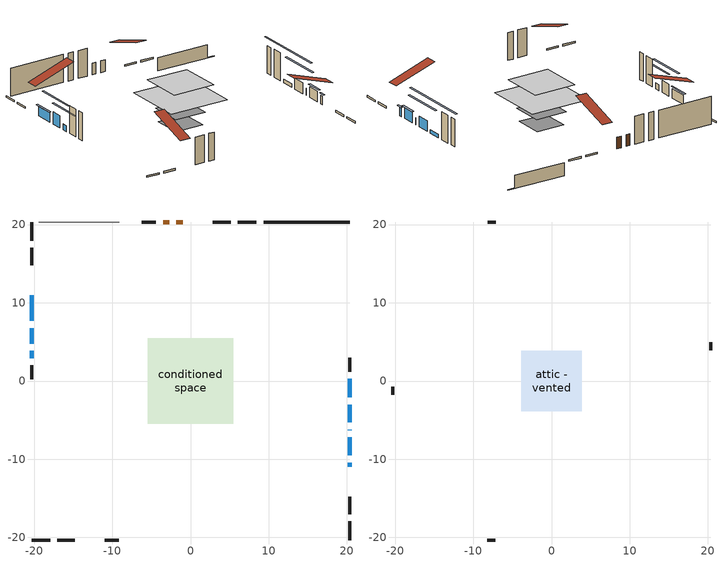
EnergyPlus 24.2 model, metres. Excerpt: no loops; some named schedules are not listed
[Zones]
conditioned space
 floor outside (Floor1 construction): -2.89,-2.89 -2.89,2.89 2.89,2.89 2.89,-2.89 z0.74
 floor adiabatic (AdiabaticFloorConstruction): -5.47,-5.47 -5.47,5.47 5.47,5.47 5.47,-5.47 z3.18
 floor foundation (Slab1 construction): -2.56,-2.56 -2.56,2.56 2.56,2.56 2.56,-2.56 z-1.55
 wall outside (RimJoist1 construction): 8.43,20.33 6.05,20.33 / -20.33,-20.33 -17.95,-20.33 / -20.33,20.33 -20.33,17.95 / 20.33,-20.33 20.33,-17.95 z0.74:1.04
 wall outside (RimJoist2 construction): 5.12,20.33 2.87,20.33 / -17.02,-20.33 -14.78,-20.33 / -20.33,17.02 -20.33,14.78 / 20.33,-17.02 20.33,-14.78 z0.74:1.04
 wall outside (AdiabaticWallConstruction 1): -0.97,20.33 -1.81,20.33 / -2.74,20.33 -3.5,20.33 z0.74:2.77
 wall outside (AdiabaticWallConstruction): 20.33,-10.94 20.33,-10.42 z0.74:2.21; 20.33,-9.5 20.33,-7.21 / 20.33,-5.3 20.33,-3.01 z0.74:2.62; -20.33,10.93 -20.33,7.68 z0.74:2.37; 20.33,-6.28 20.33,-6.22 z0.74:1.96; -20.33,6.76 -20.33,4.77 z0.74:2.87; -20.33,3.85 -20.33,2.93 z0.74:1.76; 20.33,-2.08 20.33,0.26 z0.74:1.35
 wall outside (Wall1 construction): -4.43,20.33 -6.22,20.33 / -10.93,-20.33 -9.14,-20.33 / -20.33,2 -20.33,0.21 / 20.33,1.19 20.33,2.98 z0.74:5.62
 wall foundation (FoundationWall1 construction): 9.35,20.33,-1.55 9.35,20.33,0.74 18.97,20.33,0.74 18.97,20.33,-1.45 20.33,20.33,-1.45 20.33,20.33,-1.55
 wall adiabatic (Wall4 construction): -9.09,20.33 -19.4,20.33 z0.74:5.62
 window (WindowConstruction): 20.33,-10.93 20.33,-10.42 z0.74:2.21
 window (WindowConstruction 1): 20.33,-9.5 20.33,-7.21 z0.74:2.62
 window (WindowConstruction 2): -20.33,10.93 -20.33,7.68 z0.74:2.36
 window (WindowConstruction 6): 20.33,-6.28 20.33,-6.22 z0.74:1.96
 window (WindowConstruction 3): 20.33,-5.29 20.33,-3.01 z0.74:2.62
 window (WindowConstruction 4): -20.33,6.76 -20.33,4.77 z0.74:2.87
 window (WindowConstruction 5): -20.33,3.85 -20.33,2.93 z0.74:1.75
 window (WindowConstruction 7): 20.33,-2.08 20.33,0.26 z0.74:1.35
 door (Door): -0.97,20.33 -1.81,20.33 z0.74:2.77
 door (Door 1): -2.74,20.33 -3.5,20.33 z0.74:2.77
 ceiling adiabatic (AdiabaticFloorConstruction): 5.47,-5.47 5.47,5.47 -5.47,5.47 -5.47,-5.47 z3.18
attic - vented
 floor to conditioned space (Floor2 construction Reversed): -3.86,-3.86 -3.86,3.86 3.86,3.86 3.86,-3.86 z5.62
 wall outside (Wall3 construction): -7.15,20.33 -8.16,20.33 / -8.21,-20.33 -7.2,-20.33 / -20.33,-0.72 -20.33,-1.73 / 20.33,3.91 20.33,4.92 z0.74:5.62
 roof outside (Roof1 construction): -0.04,20.33,5.62 -0.04,12.8,8.13 1.94,12.8,8.13 1.94,20.33,5.62; -11.86,-20.33,5.62 -11.86,-12.8,8.13 -13.85,-12.8,8.13 -13.85,-20.33,5.62; -20.33,11.86,5.62 -12.8,11.86,8.13 -12.8,13.85,8.13 -20.33,13.85,5.62; 20.33,-11.86,5.62 12.8,-11.86,8.13 12.8,-13.85,8.13 20.33,-13.85,5.62
shading: 20.33,-10.13 20.33,-11.23 20.63,-11.23 20.63,-10.13 z2.51; 20.33,-6.91 20.33,-9.79 20.63,-9.79 20.63,-6.91 z2.92; -20.33,7.39 -20.33,11.23 -20.63,11.23 -20.63,7.39 z2.66; 20.33,-0.27 20.33,-8.04 20.63,-8.04 20.63,-0.27 z5.36; -20.33,2.03 -20.33,9.5 -20.63,9.5 -20.63,2.03 z5.61; -20.33,0.19 -20.33,6.59 -20.63,6.59 -20.63,0.19 z4.5; 20.33,5.75 20.33,-7.57 20.63,-7.57 20.63,5.75 z6.84
[Building]
Building 1: Terrain=Suburbs
[Site:Location]
Montreal Intl AP_QC: Latitude {deg}=45.47; Longitude {deg}=-73.74; Time Zone {hr}=-5; Elevation {m}=36; Keep Site Location Information=Yes
[Site:GroundTemperature:Shallow]
2.07863, -0.316383, -0.508184, 0.628371, 5.19101, 9.73239, 13.6695, 16.1636, 16.3755, 14.347, 10.5102, 6.10817
[Site:WaterMainsTemperature]
Calculation Method=Schedule; Temperature Schedule=mains temperature schedule
[Material] Roughness=Rough; Thermal Absorptance=0.9
Name | Thickness {m} | Conductivity {W/m-K} | Density {kg/m3} | Specific Heat {J/kg-K} | Solar Absorptance | Visible Absorptance
asphalt or fiberglass shingles | 0.00635 | 0.162714 | 1121.4 | 1465.45 | 0.4 | 0.4
ceiling loosefill ins | 0.254 | 0.0480833 | 16.02 | 1046.75 | 0.7 | 0.7
ceiling stud and cavity | 0.1397 | 0.208781 | 65.682 | 1177.47 | 0.7 | 0.7
concrete 4.0 in. | 0.1016 | 1.803125 | 2242.8 | 837.4 | 0.7 | 0.7
concrete 8.0 in. | 0.2032 | 1.803125 | 2242.8 | 837.4 | 0.7 | 0.7
door material | 0.04445 | 0.0451087 | 512.64 | 1214.23 | 0.7 | 0.7
door material 1 | 0.04445 | 0.188738 | 512.64 | 1214.23 | 0.7 | 0.7
exterior vertical ins | 0.0542606 | 0.029427 | 32.04 | 1214.23 | 0.7 | 0.7
floor covering | 0.0127 | 0.0433444 | 54.468 | 1339.84 | 0.6 | 0.6
floor rigid ins; rim joist rigid ins; wall rigid ins | 0.051816 | 0.029427 | 32.04 | 1214.23 | 0.7 | 0.7
floor rigid ins 1; wall rigid ins 2 | 0.512978 | 0.029427 | 32.04 | 1214.23 | 0.7 | 0.7
floor stud and cavity | 0.1397 | 0.10195 | 92.3553 | 1139.71 | 0.7 | 0.7
floor stud and cavity 1 | 0.1397 | 1.75129 | 37.0049 | 1207.88 | 0.7 | 0.7
furniture material conditioned space 1 | 0.1524 | 0.115458 | 640.8 | 1214.23 | 0.6 | 0.6
gypsum board | 0.0127 | 0.160291 | 801 | 837.4 | 0.6 | 0.6
gypsum board 1 | 0.0127 | 0.160291 | 801 | 837.4 | 0.7 | 0.7
osb sheathing 0.5 in. | 0.0127 | 0.115458 | 512.64 | 1214.23 | 0.7 | 0.7
osb sheathing 0.75 in. | 0.01905 | 0.115458 | 512.64 | 1214.23 | 0.7 | 0.7
osb sheathing 2.0 in. | 0.0508 | 0.115458 | 512.64 | 1214.23 | 0.7 | 0.7
rim joist stud and cavity | 0.0508 | 0.0349029 | 125.044 | 1163.47 | 0.6 | 0.6
rim joist stud and cavity 1 | 0.0508 | 0.0374393 | 125.044 | 1163.47 | 0.6 | 0.6
wall rigid ins 1 | 0.051816 | 0.029427 | 32.04 | 1214.23 | 0.4 | 0.4
wall stud and cavity | 0.1397 | 0.170622 | 139.0536 | 1170.24 | 0.7 | 0.7
wall stud and cavity 1 | 0.0889 | 6.1454 | 50.32683 | 1063.81 | 0.6 | 0.6
wall stud and cavity 2 | 0.1397 | 0.142301 | 139.0536 | 1170.24 | 0.7 | 0.7
wall stud and cavity 3 | 0.0889 | 0.380278 | 52.3479 | 1209.89 | 0.7 | 0.7
wall stud and cavity 4 | 0.0889 | 0.391764 | 83.0341 | 1211.67 | 0.7 | 0.7
wood siding | 0.0254 | 0.102417 | 544.68 | 1172.36 | 0.4 | 0.4
wood siding 1 | 0.00254 | 0.102417 | 544.68 | 1172.36 | 0.4 | 0.4
wood siding 2; wood siding 3; wood siding 4 | 0.0254 | 0.102417 | 544.68 | 1172.36 | 0.7 | 0.7
[WindowMaterial:SimpleGlazingSystem]
Name | U-Factor {W/m2-K} | Solar Heat Gain Coefficient
WindowMaterial | 3.003662 | 0.51
WindowMaterial 1 | 2.88953 | 0.66
WindowMaterial 2 | 2.94859 | 0.61
WindowMaterial 3 | 2.9219 | 0.64
WindowMaterial 4 | 3.01388 | 0.52
WindowMaterial 5 | 3.034891 | 0.31
WindowMaterial 6 | 2.989467 | 0.54
[Construction]
AdiabaticFloorConstruction: floor stud and cavity 1, floor rigid ins 1, osb sheathing 0.75 in., floor covering
AdiabaticWallConstruction: wood siding 3, wall rigid ins 2, wall stud and cavity 3, gypsum board
AdiabaticWallConstruction 1: wood siding 4, wall rigid ins 2, wall stud and cavity 3, gypsum board
Door: door material
Door 1: door material 1
Floor1 construction: floor stud and cavity, floor rigid ins, osb sheathing 0.75 in., floor covering
Floor2 construction Reversed: gypsum board, ceiling stud and cavity, ceiling loosefill ins
FoundationWall1 construction: concrete 8.0 in., gypsum board 1
furniture construction conditioned space 1: furniture material conditioned space 1
PartitionWallConstruction: gypsum board, wall stud and cavity 4, gypsum board
RimJoist1 construction: wood siding 2, rim joist rigid ins, osb sheathing 2.0 in., rim joist stud and cavity
RimJoist2 construction: wood siding 2, rim joist rigid ins, osb sheathing 2.0 in., rim joist stud and cavity 1
Roof1 construction: asphalt or fiberglass shingles
Slab1 construction: concrete 4.0 in.
Wall1 construction: wood siding, wall rigid ins, osb sheathing 0.5 in., wall stud and cavity, gypsum board
Wall3 construction: wood siding 1, wall stud and cavity 1
Wall4 construction: wall rigid ins 1, osb sheathing 0.5 in., wall stud and cavity 2, gypsum board
WindowConstruction: WindowMaterial
WindowConstruction 1; WindowConstruction 3: WindowMaterial 1
WindowConstruction 2: WindowMaterial 2
WindowConstruction 4: WindowMaterial 3
WindowConstruction 5: WindowMaterial 4
WindowConstruction 6: WindowMaterial 5
WindowConstruction 7: WindowMaterial 6
[Zone] Multiplier=1; Part of Total Floor Area=Yes
Name | Volume {m3}
attic - vented | 24.3359
conditioned space | 372.4
[Space]
Name | Zone | Volume {m3}
attic - vented 1 | attic - vented | 24.3359
conditioned space 1 | conditioned space | 372.4
[ZoneInfiltration:EffectiveLeakageArea]
infil attic - vented 1: Zone or Space=attic - vented 1; Schedule=Always On Discrete; Effective Air Leakage Area {cm2}=2389.6; Stack Coefficient=0.000513624; Wind Coefficient=1.53124e-05
[ZoneMixing]
whole house fan mix: Zone or Space=attic - vented; Schedule=Always On Continuous; Design Flow Rate Calculation Method=Flow/Zone; Design Flow Rate {m3/s}=0; Source Zone or Space=conditioned space
[SurfaceProperty:ExposedFoundationPerimeter]
Slab1: Exposed Perimeter Calculation Method=TotalExposedPerimeter; Total Exposed Perimeter {m}=10.973
[InternalMass] Zone or ZoneList=conditioned space; Space or SpaceList=conditioned space 1
Name | Construction | Surface Area {m2}
furniture mass conditioned space 1 | furniture construction conditioned space 1 | 71.696
partition wall mass | PartitionWallConstruction | 179.24
[Lights]
interior lighting: Zone or ZoneList or Space or SpaceList=conditioned space 1; Schedule=interior lighting schedule; Design Level Calculation Method=LightingLevel; Lighting Level {W}=343.2; Return Air Fraction=0; Fraction Radiant=0.6; Fraction Visible=0.2; Fraction Replaceable=1
[People]
occupants: Zone or ZoneList or Space or SpaceList=conditioned space 1; Number of People Schedule=occupants schedule; Number of People Calculation Method=People; Number of People=3; Fraction Radiant=0.314171; Sensible Heat Fraction=0.56303; Activity Level Schedule=occupants activity schedule; Carbon Dioxide Generation Rate {m3/s-W}=0; Enable ASHRAE 55 Comfort Warnings=No; Mean Radiant Temperature Calculation Type=EnclosureAveraged
[ElectricEquipment] Zone or ZoneList or Space or SpaceList=conditioned space 1; Design Level Calculation Method=EquipmentLevel
Name | Schedule | Design Level {W} | Fraction Latent | Fraction Radiant | Fraction Lost
clothes dryer | clothes dryer schedule | 140.772 | 0.015 | 0.081 | 0.85
clothes washer | clothes washer schedule | 32.1985 | 0.03 | 0.162 | 0.7
cooking range | cooking range schedule | 208.969 | 0.08 | 0.432 | 0.2
dishwasher | dishwasher schedule | 66.8632 | 0.3 | 0.18 | 0.4
fridge | fridge schedule | 72.9452 | 0 | 0.6 | 0
mech vent bath fan 0 | mech vent bath fan 0 schedule | 50.2 | 0 | 0 | 1
mech vent house fan | mech vent house fan schedule | 19.9167 | 0 | 0 | 0.5
mech vent house fan cfis | mech vent house fan cfis schedule | 0 | 0 | 0 | 0
mech vent range fan 0 | mech vent range fan 0 schedule | 57 | 0 | 0 | 1
misc plug loads | misc plug loads schedule | 494.7 | 0.045 | 0.513 | 0.1
whole house fan | Always On Discrete | 0 | 0 | 0 | 1
[OtherEquipment] Zone or ZoneList or Space or SpaceList=conditioned space 1; Design Level Calculation Method=EquipmentLevel
Name | Fuel Type | Schedule | Design Level {W} | Fraction Latent | Fraction Radiant | Fraction Lost
clothes dryer 1 | Electricity | clothes dryer schedule | 0 | 0.015 | 0.081 | 0.85
cooking range 1 | Electricity | cooking range schedule | 0 | 0.08 | 0.432 | 0.2
general water use latent | None | general water use schedule | 59.3978 | 1 | 0 | 0
general water use sensible | None | general water use schedule | -58.539 | 0 | 0.6 | 0
mech vent house fan latent load | None | Always On Discrete | 0 | 1 | 0 | 0
mech vent house fan sensible load | None | Always On Discrete | 0 | 0 | 0 | 0
water heater energy adjustment1 | Electricity | Always On Discrete | 0.01 | 0 | 0 | 1
[ZoneInfiltration:DesignFlowRate] Zone or ZoneList or Space or SpaceList=conditioned space 1; Schedule=Always On Discrete; Design Flow Rate Calculation Method=Flow/Zone; Design Flow Rate {m3/s}=0
infil flow; natural vent flow; whole house fan flow
[AvailabilityManager:Scheduled]
central ac airloop Availability Manager: Schedule=Always On Discrete
[Foundation:Kiva]
Foundation Kiva 1: Initial Indoor Air Temperature {C}=18; Wall Height Above Grade {m}=0.739993; Wall Depth Below Slab {m}=0.2032; Custom Block Material Name 1=exterior vertical ins; Custom Block Depth 1 {m}=2.28999; Custom Block X Position 1 {m}=0.2159; Custom Block Z Position 1 {m}=0
[Foundation:Kiva:Settings]
Soil Conductivity {W/m-K}=0.849921; Soil Density {kg/m3}=1842.3; Soil Specific Heat {J/kg-K}=418.7; Ground Solar Absorptivity=0.9; Ground Thermal Absorptivity=0.9; Ground Surface Roughness {m}=0.03; Far-Field Width {m}=40; Deep-Ground Boundary Condition=ZeroFlux; Deep-Ground Depth {m}=40; Minimum Cell Dimension {m}=0.2; Maximum Cell Growth Coefficient=3; Simulation Timestep=Timestep
[Exterior:Lights]
exterior lighting: Schedule=exterior lighting schedule; Design Level {W}=75.6
[EnergyManagementSystem:GlobalVariable]
central_ac_airloop_Fan_RTF
infil_program_Qfan
infil_program_Qinf
natural_vent_program_Qnv
natural_vent_program_Qwhf
[EnergyManagementSystem:Sensor]
Name | Output:Variable or Output:Meter Index Key | Output:Variable or Output:Meter
airflow_gain | infil flow | Infiltration Sensible Heat Gain Energy
airflow_gain_1 | natural vent flow | Infiltration Sensible Heat Gain Energy
airflow_gain_2 | whole house fan flow | Infiltration Sensible Heat Gain Energy
airflow_loss | infil flow | Infiltration Sensible Heat Loss Energy
airflow_loss_1 | natural vent flow | Infiltration Sensible Heat Loss Energy
airflow_loss_2 | whole house fan flow | Infiltration Sensible Heat Loss Energy
clg_load_cond |  | Cooling:EnergyTransfer:Zone:CONDITIONED SPACE
clg_sp_s; clg_sp_s_1 | cooling setpoint | Schedule Value
clothes_dryer_exhaust_0_sch_s | clothes dryer exhaust 0 schedule | Schedule Value
cool_season | cooling season schedule | Schedule Value
htg_load_cond |  | Heating:EnergyTransfer:Zone:CONDITIONED SPACE
htg_sp_s; htg_sp_s_1 | heating setpoint | Schedule Value
ig_ee_conv | clothes dryer | Electric Equipment Convective Heating Energy
ig_ee_conv_2 | cooking range | Electric Equipment Convective Heating Energy
ig_ee_conv_4 | fridge | Electric Equipment Convective Heating Energy
ig_ee_conv_5 | misc plug loads | Electric Equipment Convective Heating Energy
ig_ee_conv_6 | whole house fan | Electric Equipment Convective Heating Energy
ig_ee_rad | clothes dryer | Electric Equipment Radiant Heating Energy
ig_ee_rad_2 | cooking range | Electric Equipment Radiant Heating Energy
ig_ee_rad_4 | fridge | Electric Equipment Radiant Heating Energy
ig_ee_rad_5 | misc plug loads | Electric Equipment Radiant Heating Energy
ig_ee_rad_6 | whole house fan | Electric Equipment Radiant Heating Energy
ig_lgt_conv | interior lighting | Lights Convective Heating Energy
ig_lgt_rad | interior lighting | Lights Radiant Heating Energy
ig_lgt_vis | interior lighting | Lights Visible Radiation Heating Energy
ig_oe_conv | clothes dryer 1 | Other Equipment Convective Heating Energy
ig_oe_conv_1 | cooking range 1 | Other Equipment Convective Heating Energy
ig_oe_conv_2 | general water use latent | Other Equipment Convective Heating Energy
ig_oe_conv_3 | general water use sensible | Other Equipment Convective Heating Energy
ig_oe_conv_4 | water heater energy adjustment1 | Other Equipment Convective Heating Energy
ig_oe_rad | clothes dryer 1 | Other Equipment Radiant Heating Energy
ig_oe_rad_1 | cooking range 1 | Other Equipment Radiant Heating Energy
ig_oe_rad_2 | general water use latent | Other Equipment Radiant Heating Energy
ig_oe_rad_3 | general water use sensible | Other Equipment Radiant Heating Energy
ig_oe_rad_4 | water heater energy adjustment1 | Other Equipment Radiant Heating Energy
ig_ppl_conv | occupants | People Convective Heating Energy
ig_ppl_rad | occupants | People Radiant Heating Energy
im_conv | furniture mass conditioned space 1 | Surface Inside Face Convection Heat Gain Energy
im_conv_1 | partition wall mass | Surface Inside Face Convection Heat Gain Energy
im_ig | furniture mass conditioned space 1 | Surface Inside Face Internal Gains Radiation Heat Gain Energy
im_ig_1 | partition wall mass | Surface Inside Face Internal Gains Radiation Heat Gain Energy
im_lgt | furniture mass conditioned space 1 | Surface Inside Face Lights Radiation Heat Gain Energy
im_lgt_1 | partition wall mass | Surface Inside Face Lights Radiation Heat Gain Energy
im_sol | furniture mass conditioned space 1 | Surface Inside Face Solar Radiation Heat Gain Energy
im_sol_1 | partition wall mass | Surface Inside Face Solar Radiation Heat Gain Energy
im_surf | furniture mass conditioned space 1 | Surface Inside Face Net Surface Thermal Radiation Heat Gain Energy
im_surf_1 | partition wall mass | Surface Inside Face Net Surface Thermal Radiation Heat Gain Energy
mech_vent_bath_fan_0_sch_s | mech vent bath fan 0 schedule | Schedule Value
mech_vent_range_fan_0_sch_s | mech vent range fan 0 schedule | Schedule Value
mv_conv | mech vent bath fan 0 | Electric Equipment Convective Heating Energy
mv_conv_1 | mech vent house fan | Electric Equipment Convective Heating Energy
mv_conv_2 | mech vent house fan cfis | Electric Equipment Convective Heating Energy
mv_conv_3 | mech vent range fan 0 | Electric Equipment Convective Heating Energy
mv_conv_4 | mech vent house fan latent load | Other Equipment Convective Heating Energy
mv_conv_5 | mech vent house fan sensible load | Other Equipment Convective Heating Energy
mv_rad | mech vent bath fan 0 | Electric Equipment Radiant Heating Energy
mv_rad_1 | mech vent house fan | Electric Equipment Radiant Heating Energy
mv_rad_2 | mech vent house fan cfis | Electric Equipment Radiant Heating Energy
mv_rad_3 | mech vent range fan 0 | Electric Equipment Radiant Heating Energy
mv_rad_4 | mech vent house fan latent load | Other Equipment Radiant Heating Energy
mv_rad_5 | mech vent house fan sensible load | Other Equipment Radiant Heating Energy
natural_vent_s | natural vent schedule | Schedule Value
out_pb_s |  | Site Outdoor Air Barometric Pressure
out_wt_s |  | Site Outdoor Air Humidity Ratio
site_vw_s |  | Site Wind Speed
ss_back_out | Window1 | Surface Window Shortwave from Zone Back Out Window Heat Transfer Rate
ss_back_out_1 | Window2 | Surface Window Shortwave from Zone Back Out Window Heat Transfer Rate
ss_back_out_2 | Window3 | Surface Window Shortwave from Zone Back Out Window Heat Transfer Rate
ss_back_out_3 | Window5 | Surface Window Shortwave from Zone Back Out Window Heat Transfer Rate
ss_back_out_4 | Window6 | Surface Window Shortwave from Zone Back Out Window Heat Transfer Rate
ss_back_out_5 | Window7 | Surface Window Shortwave from Zone Back Out Window Heat Transfer Rate
ss_back_out_6 | Window8 | Surface Window Shortwave from Zone Back Out Window Heat Transfer Rate
ss_back_out_7 | Window9 | Surface Window Shortwave from Zone Back Out Window Heat Transfer Rate
ss_conv | Door1 | Surface Inside Face Convection Heat Gain Energy
ss_conv_1 | Door2 | Surface Inside Face Convection Heat Gain Energy
ss_conv_2 | Window1 | Surface Inside Face Convection Heat Gain Energy
ss_conv_3 | Window2 | Surface Inside Face Convection Heat Gain Energy
ss_conv_4 | Window3 | Surface Inside Face Convection Heat Gain Energy
ss_conv_5 | Window5 | Surface Inside Face Convection Heat Gain Energy
ss_conv_6 | Window6 | Surface Inside Face Convection Heat Gain Energy
ss_conv_7 | Window7 | Surface Inside Face Convection Heat Gain Energy
ss_conv_8 | Window8 | Surface Inside Face Convection Heat Gain Energy
ss_conv_9 | Window9 | Surface Inside Face Convection Heat Gain Energy
ss_ig | Door1 | Surface Inside Face Internal Gains Radiation Heat Gain Energy
ss_ig_1 | Door2 | Surface Inside Face Internal Gains Radiation Heat Gain Energy
ss_ig_2 | Window1 | Surface Inside Face Internal Gains Radiation Heat Gain Energy
ss_ig_3 | Window2 | Surface Inside Face Internal Gains Radiation Heat Gain Energy
ss_ig_4 | Window3 | Surface Inside Face Internal Gains Radiation Heat Gain Energy
ss_ig_5 | Window5 | Surface Inside Face Internal Gains Radiation Heat Gain Energy
ss_ig_6 | Window6 | Surface Inside Face Internal Gains Radiation Heat Gain Energy
ss_ig_7 | Window7 | Surface Inside Face Internal Gains Radiation Heat Gain Energy
ss_ig_8 | Window8 | Surface Inside Face Internal Gains Radiation Heat Gain Energy
ss_ig_9 | Window9 | Surface Inside Face Internal Gains Radiation Heat Gain Energy
ss_lgt | Door1 | Surface Inside Face Lights Radiation Heat Gain Energy
ss_lgt_1 | Door2 | Surface Inside Face Lights Radiation Heat Gain Energy
ss_sol | Door1 | Surface Inside Face Solar Radiation Heat Gain Energy
ss_sol_1 | Door2 | Surface Inside Face Solar Radiation Heat Gain Energy
ss_surf | Door1 | Surface Inside Face Net Surface Thermal Radiation Heat Gain Energy
ss_surf_1 | Door2 | Surface Inside Face Net Surface Thermal Radiation Heat Gain Energy
ss_surf_2 | Window1 | Surface Inside Face Net Surface Thermal Radiation Heat Gain Energy
ss_surf_3 | Window2 | Surface Inside Face Net Surface Thermal Radiation Heat Gain Energy
ss_surf_4 | Window3 | Surface Inside Face Net Surface Thermal Radiation Heat Gain Energy
ss_surf_5 | Window5 | Surface Inside Face Net Surface Thermal Radiation Heat Gain Energy
ss_surf_6 | Window6 | Surface Inside Face Net Surface Thermal Radiation Heat Gain Energy
ss_surf_7 | Window7 | Surface Inside Face Net Surface Thermal Radiation Heat Gain Energy
ss_surf_8 | Window8 | Surface Inside Face Net Surface Thermal Radiation Heat Gain Energy
ss_surf_9 | Window9 | Surface Inside Face Net Surface Thermal Radiation Heat Gain Energy
ss_trans_in | Window1 | Surface Window Transmitted Solar Radiation Rate
ss_trans_in_1 | Window2 | Surface Window Transmitted Solar Radiation Rate
ss_trans_in_2 | Window3 | Surface Window Transmitted Solar Radiation Rate
ss_trans_in_3 | Window5 | Surface Window Transmitted Solar Radiation Rate
ss_trans_in_4 | Window6 | Surface Window Transmitted Solar Radiation Rate
ss_trans_in_5 | Window7 | Surface Window Transmitted Solar Radiation Rate
ss_trans_in_6 | Window8 | Surface Window Transmitted Solar Radiation Rate
ss_trans_in_7 | Window9 | Surface Window Transmitted Solar Radiation Rate
ss_trans_out | Window1 | Surface Inside Face Initial Transmitted Diffuse Transmitted Out Window Solar Radiation Rate
ss_trans_out_1 | Window2 | Surface Inside Face Initial Transmitted Diffuse Transmitted Out Window Solar Radiation Rate
ss_trans_out_2 | Window3 | Surface Inside Face Initial Transmitted Diffuse Transmitted Out Window Solar Radiation Rate
ss_trans_out_3 | Window5 | Surface Inside Face Initial Transmitted Diffuse Transmitted Out Window Solar Radiation Rate
ss_trans_out_4 | Window6 | Surface Inside Face Initial Transmitted Diffuse Transmitted Out Window Solar Radiation Rate
ss_trans_out_5 | Window7 | Surface Inside Face Initial Transmitted Diffuse Transmitted Out Window Solar Radiation Rate
ss_trans_out_6 | Window8 | Surface Inside Face Initial Transmitted Diffuse Transmitted Out Window Solar Radiation Rate
ss_trans_out_7 | Window9 | Surface Inside Face Initial Transmitted Diffuse Transmitted Out Window Solar Radiation Rate
s_conv | Floor1 | Surface Inside Face Convection Heat Gain Energy
s_conv_1 | Floor2 | Surface Inside Face Convection Heat Gain Energy
s_conv_10 | RimJoist2:180 | Surface Inside Face Convection Heat Gain Energy
s_conv_11 | RimJoist2:270 | Surface Inside Face Convection Heat Gain Energy
s_conv_12 | RimJoist2:90 | Surface Inside Face Convection Heat Gain Energy
s_conv_13 | Slab1 | Surface Inside Face Convection Heat Gain Energy
s_conv_14 | Wall1:0 | Surface Inside Face Convection Heat Gain Energy
s_conv_15 | Wall1:180 | Surface Inside Face Convection Heat Gain Energy
s_conv_16 | Wall1:270 | Surface Inside Face Convection Heat Gain Energy
s_conv_17 | Wall1:90 | Surface Inside Face Convection Heat Gain Energy
s_conv_18 | Wall4 | Surface Inside Face Convection Heat Gain Energy
s_conv_2 | FoundationWall1 | Surface Inside Face Convection Heat Gain Energy
s_conv_3 | inferred conditioned ceiling | Surface Inside Face Convection Heat Gain Energy
s_conv_4 | inferred conditioned floor | Surface Inside Face Convection Heat Gain Energy
s_conv_5 | RimJoist1:0 | Surface Inside Face Convection Heat Gain Energy
s_conv_6 | RimJoist1:180 | Surface Inside Face Convection Heat Gain Energy
s_conv_7 | RimJoist1:270 | Surface Inside Face Convection Heat Gain Energy
s_conv_8 | RimJoist1:90 | Surface Inside Face Convection Heat Gain Energy
s_conv_9 | RimJoist2:0 | Surface Inside Face Convection Heat Gain Energy
s_ig | Floor1 | Surface Inside Face Internal Gains Radiation Heat Gain Energy
s_ig_1 | Floor2 | Surface Inside Face Internal Gains Radiation Heat Gain Energy
s_ig_10 | RimJoist2:180 | Surface Inside Face Internal Gains Radiation Heat Gain Energy
s_ig_11 | RimJoist2:270 | Surface Inside Face Internal Gains Radiation Heat Gain Energy
s_ig_12 | RimJoist2:90 | Surface Inside Face Internal Gains Radiation Heat Gain Energy
s_ig_13 | Slab1 | Surface Inside Face Internal Gains Radiation Heat Gain Energy
s_ig_14 | Wall1:0 | Surface Inside Face Internal Gains Radiation Heat Gain Energy
s_ig_15 | Wall1:180 | Surface Inside Face Internal Gains Radiation Heat Gain Energy
s_ig_16 | Wall1:270 | Surface Inside Face Internal Gains Radiation Heat Gain Energy
s_ig_17 | Wall1:90 | Surface Inside Face Internal Gains Radiation Heat Gain Energy
s_ig_18 | Wall4 | Surface Inside Face Internal Gains Radiation Heat Gain Energy
s_ig_2 | FoundationWall1 | Surface Inside Face Internal Gains Radiation Heat Gain Energy
s_ig_3 | inferred conditioned ceiling | Surface Inside Face Internal Gains Radiation Heat Gain Energy
s_ig_4 | inferred conditioned floor | Surface Inside Face Internal Gains Radiation Heat Gain Energy
